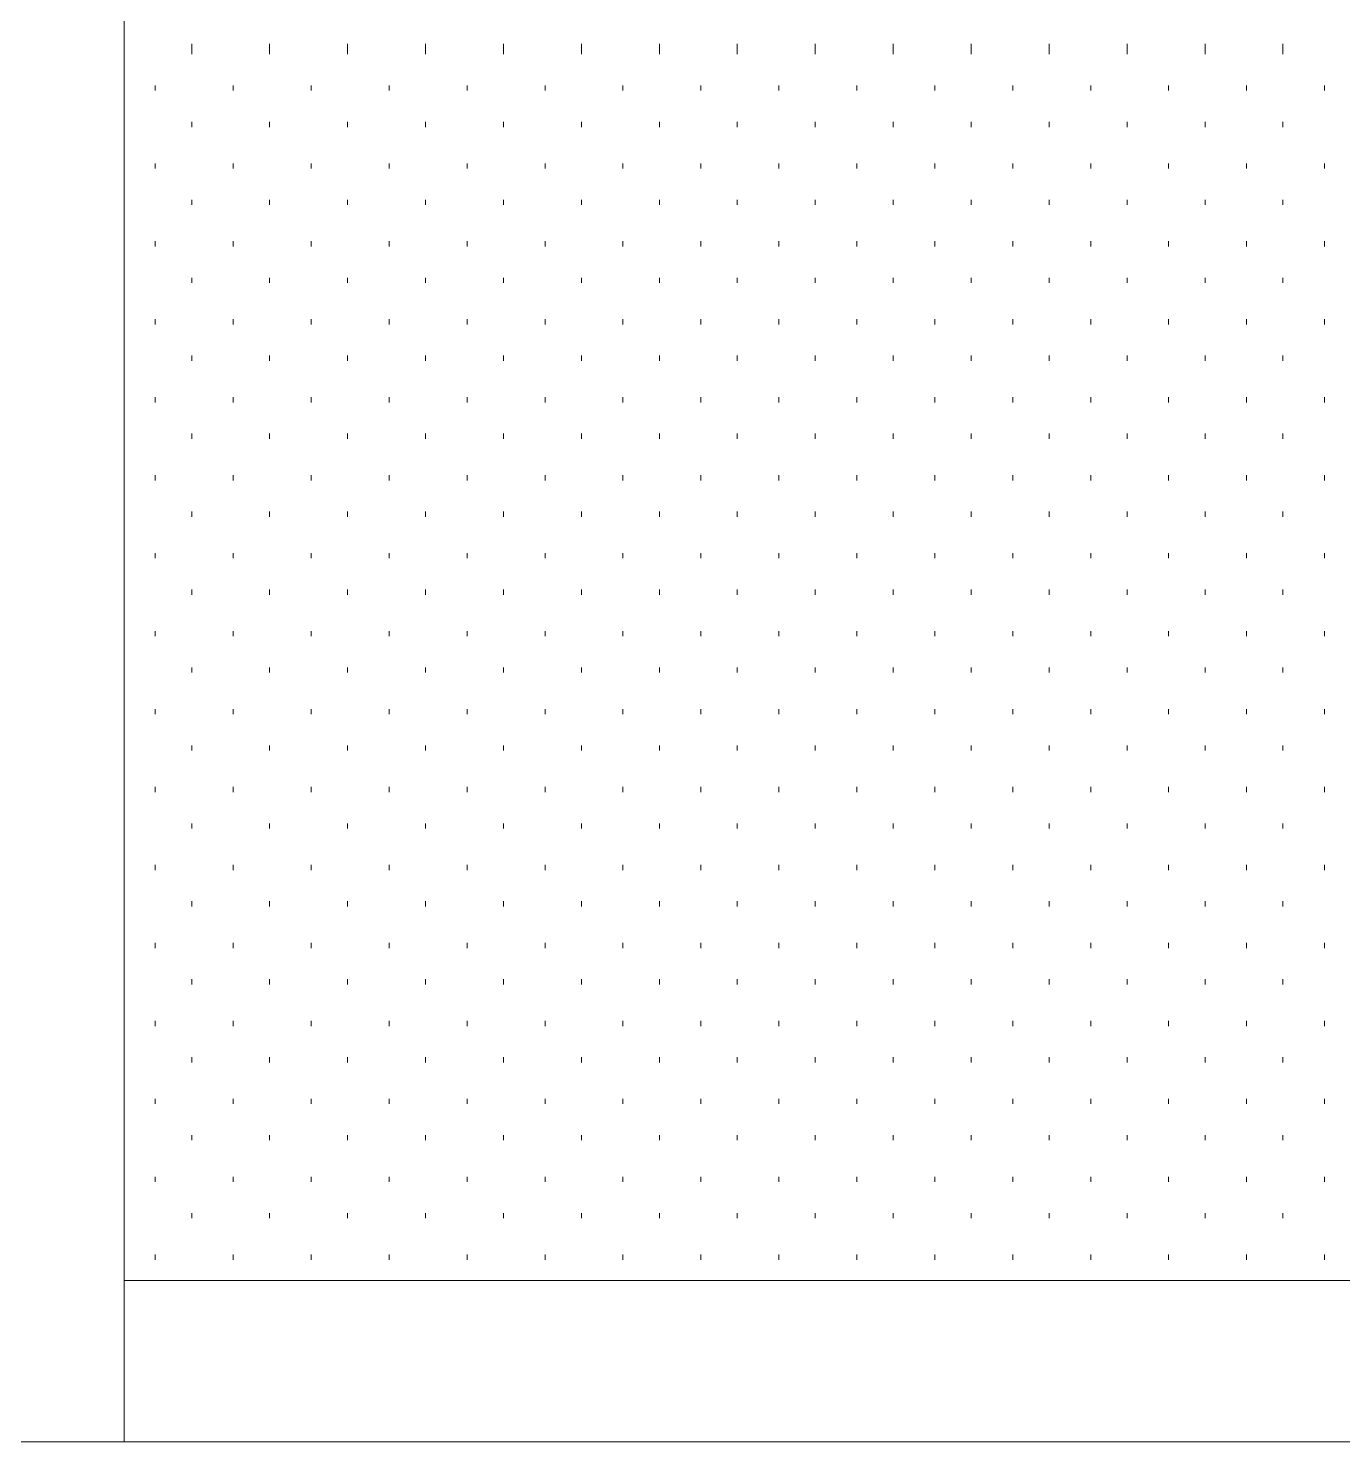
# Model space of a CAD drawing. Header units: inches. Extents: x -6061 to 13621, y -296 to 7483.
# Drawn here: x -5697.6 to -5677.35, y 63.32 to 85.1 of the extents above; entities that cross this region are included whole.
import ezdxf

# ---------------------------------------------------------------- set-up
doc = ezdxf.new("R2010")
doc.units = ezdxf.units.IN
doc.header["$MEASUREMENT"] = 0
doc.layers.get('0').update_dxf_attribs({"linetype": 'CONTINUOUS'})

msp = doc.modelspace()

# ---------------------------------------------------------------- linework, layer by layer
at = {"color": 7, "linetype": 'Continuous', "lineweight": 9, "true_color": 0x000007}
for p, q in [((-5696.12628, 63.32036), (-5696.12628, 147.33529)), ((-5696.12628, 144.85249), (-5696.12628, 65.80317)), ((-5658.8842, 65.80317), (-5696.12628, 65.80317)), ((-5696.12628, 63.32036), (-5696.12628, 65.80317)), ((-5658.8842, 65.80317), (-5696.12628, 65.80317)), ((-5696.12628, 63.32036), (-5698.60909, 63.32036)), ((-5698.60909, 63.32036), (-5696.12628, 63.32036)), ((-5696.12628, 63.32036), (-5658.8842, 63.32036)), ((-5658.8842, 63.32036), (-5696.12628, 63.32036))]:
    msp.add_line(p, q, dxfattribs=at)
at = {"color": 7, "linetype": 'Continuous', "lineweight": 9, "true_color": 0xffffff}
for p, q in [((-5695.0851, 84.70452), (-5695.0851, 84.86471)), ((-5693.88375, 84.70452), (-5693.88375, 84.86471)), ((-5692.68239, 84.70452), (-5692.68239, 84.86471)), ((-5691.48103, 84.70452), (-5691.48103, 84.86471)), ((-5690.27967, 84.70452), (-5690.27967, 84.86471)), ((-5689.07832, 84.70452), (-5689.07832, 84.86471)), ((-5687.87696, 84.70452), (-5687.87696, 84.86471)), ((-5686.6756, 84.70452), (-5686.6756, 84.86471)), ((-5685.47424, 84.70452), (-5685.47424, 84.86471)), ((-5684.27289, 84.70452), (-5684.27289, 84.86471)), ((-5683.07153, 84.70452), (-5683.07153, 84.86471)), ((-5681.87017, 84.70452), (-5681.87017, 84.86471)), ((-5680.66881, 84.70452), (-5680.66881, 84.86471)), ((-5679.46746, 84.70452), (-5679.46746, 84.86471)), ((-5678.2661, 84.70452), (-5678.2661, 84.86471)), ((-5695.64574, 84.14389), (-5695.64574, 84.22398)), ((-5694.44438, 84.14389), (-5694.44438, 84.22398)), ((-5693.24302, 84.14389), (-5693.24302, 84.22398)), ((-5692.04167, 84.14389), (-5692.04167, 84.22398)), ((-5690.84031, 84.14389), (-5690.84031, 84.22398)), ((-5689.63895, 84.14389), (-5689.63895, 84.22398)), ((-5688.43759, 84.14389), (-5688.43759, 84.22398)), ((-5687.23624, 84.14389), (-5687.23624, 84.22398)), ((-5686.03488, 84.14389), (-5686.03488, 84.22398)), ((-5684.83352, 84.14389), (-5684.83352, 84.22398)), ((-5683.63216, 84.14389), (-5683.63216, 84.22398)), ((-5682.43081, 84.14389), (-5682.43081, 84.22398)), ((-5681.22945, 84.14389), (-5681.22945, 84.22398)), ((-5680.02809, 84.14389), (-5680.02809, 84.22398)), ((-5678.82673, 84.14389), (-5678.82673, 84.22398)), ((-5677.62538, 84.14389), (-5677.62538, 84.22398)), ((-5695.0851, 83.58326), (-5695.0851, 83.66335)), ((-5693.88375, 83.58326), (-5693.88375, 83.66335)), ((-5692.68239, 83.58326), (-5692.68239, 83.66335)), ((-5691.48103, 83.58326), (-5691.48103, 83.66335)), ((-5690.27967, 83.58326), (-5690.27967, 83.66335)), ((-5689.07832, 83.58326), (-5689.07832, 83.66335)), ((-5687.87696, 83.58326), (-5687.87696, 83.66335)), ((-5686.6756, 83.58326), (-5686.6756, 83.66335)), ((-5685.47424, 83.58326), (-5685.47424, 83.66335)), ((-5684.27289, 83.58326), (-5684.27289, 83.66335)), ((-5683.07153, 83.58326), (-5683.07153, 83.66335)), ((-5681.87017, 83.58326), (-5681.87017, 83.66335)), ((-5680.66881, 83.58326), (-5680.66881, 83.66335)), ((-5679.46746, 83.58326), (-5679.46746, 83.66335)), ((-5678.2661, 83.58326), (-5678.2661, 83.66335)), ((-5695.64574, 82.94253), (-5695.64574, 83.02262)), ((-5694.44438, 82.94253), (-5694.44438, 83.02262)), ((-5693.24302, 82.94253), (-5693.24302, 83.02262)), ((-5692.04167, 82.94253), (-5692.04167, 83.02262)), ((-5690.84031, 82.94253), (-5690.84031, 83.02262)), ((-5689.63895, 82.94253), (-5689.63895, 83.02262)), ((-5688.43759, 82.94253), (-5688.43759, 83.02262)), ((-5687.23624, 82.94253), (-5687.23624, 83.02262)), ((-5686.03488, 82.94253), (-5686.03488, 83.02262)), ((-5684.83352, 82.94253), (-5684.83352, 83.02262)), ((-5683.63216, 82.94253), (-5683.63216, 83.02262)), ((-5682.43081, 82.94253), (-5682.43081, 83.02262)), ((-5681.22945, 82.94253), (-5681.22945, 83.02262)), ((-5680.02809, 82.94253), (-5680.02809, 83.02262)), ((-5678.82673, 82.94253), (-5678.82673, 83.02262)), ((-5677.62538, 82.94253), (-5677.62538, 83.02262)), ((-5695.0851, 82.3819), (-5695.0851, 82.46199)), ((-5693.88375, 82.3819), (-5693.88375, 82.46199)), ((-5692.68239, 82.3819), (-5692.68239, 82.46199)), ((-5691.48103, 82.3819), (-5691.48103, 82.46199)), ((-5690.27967, 82.3819), (-5690.27967, 82.46199)), ((-5689.07832, 82.3819), (-5689.07832, 82.46199)), ((-5687.87696, 82.3819), (-5687.87696, 82.46199)), ((-5686.6756, 82.3819), (-5686.6756, 82.46199)), ((-5685.47424, 82.3819), (-5685.47424, 82.46199)), ((-5684.27289, 82.3819), (-5684.27289, 82.46199)), ((-5683.07153, 82.3819), (-5683.07153, 82.46199)), ((-5681.87017, 82.3819), (-5681.87017, 82.46199)), ((-5680.66881, 82.3819), (-5680.66881, 82.46199)), ((-5679.46746, 82.3819), (-5679.46746, 82.46199)), ((-5678.2661, 82.3819), (-5678.2661, 82.46199)), ((-5695.64574, 81.74118), (-5695.64574, 81.82127)), ((-5694.44438, 81.74118), (-5694.44438, 81.82127)), ((-5693.24302, 81.74118), (-5693.24302, 81.82127)), ((-5692.04167, 81.74118), (-5692.04167, 81.82127)), ((-5690.84031, 81.74118), (-5690.84031, 81.82127)), ((-5689.63895, 81.74118), (-5689.63895, 81.82127)), ((-5688.43759, 81.74118), (-5688.43759, 81.82127)), ((-5687.23624, 81.74118), (-5687.23624, 81.82127)), ((-5686.03488, 81.74118), (-5686.03488, 81.82127)), ((-5684.83352, 81.74118), (-5684.83352, 81.82127)), ((-5683.63216, 81.74118), (-5683.63216, 81.82127)), ((-5682.43081, 81.74118), (-5682.43081, 81.82127)), ((-5681.22945, 81.74118), (-5681.22945, 81.82127)), ((-5680.02809, 81.74118), (-5680.02809, 81.82127)), ((-5678.82673, 81.74118), (-5678.82673, 81.82127)), ((-5677.62538, 81.74118), (-5677.62538, 81.82127)), ((-5695.0851, 81.18054), (-5695.0851, 81.26063)), ((-5693.88375, 81.18054), (-5693.88375, 81.26063)), ((-5692.68239, 81.18054), (-5692.68239, 81.26063)), ((-5691.48103, 81.18054), (-5691.48103, 81.26063)), ((-5690.27967, 81.18054), (-5690.27967, 81.26063)), ((-5689.07832, 81.18054), (-5689.07832, 81.26063)), ((-5687.87696, 81.18054), (-5687.87696, 81.26063)), ((-5686.6756, 81.18054), (-5686.6756, 81.26063)), ((-5685.47424, 81.18054), (-5685.47424, 81.26063)), ((-5684.27289, 81.18054), (-5684.27289, 81.26063)), ((-5683.07153, 81.18054), (-5683.07153, 81.26063)), ((-5681.87017, 81.18054), (-5681.87017, 81.26063)), ((-5680.66881, 81.18054), (-5680.66881, 81.26063)), ((-5679.46746, 81.18054), (-5679.46746, 81.26063)), ((-5678.2661, 81.18054), (-5678.2661, 81.26063)), ((-5695.64574, 80.53982), (-5695.64574, 80.61991)), ((-5694.44438, 80.53982), (-5694.44438, 80.61991)), ((-5693.24302, 80.53982), (-5693.24302, 80.61991)), ((-5692.04167, 80.53982), (-5692.04167, 80.61991)), ((-5690.84031, 80.53982), (-5690.84031, 80.61991)), ((-5689.63895, 80.53982), (-5689.63895, 80.61991)), ((-5688.43759, 80.53982), (-5688.43759, 80.61991)), ((-5687.23624, 80.53982), (-5687.23624, 80.61991)), ((-5686.03488, 80.53982), (-5686.03488, 80.61991)), ((-5684.83352, 80.53982), (-5684.83352, 80.61991)), ((-5683.63216, 80.53982), (-5683.63216, 80.61991)), ((-5682.43081, 80.53982), (-5682.43081, 80.61991)), ((-5681.22945, 80.53982), (-5681.22945, 80.61991)), ((-5680.02809, 80.53982), (-5680.02809, 80.61991)), ((-5678.82673, 80.53982), (-5678.82673, 80.61991)), ((-5677.62538, 80.53982), (-5677.62538, 80.61991)), ((-5695.0851, 79.97919), (-5695.0851, 80.05928)), ((-5693.88375, 79.97919), (-5693.88375, 80.05928)), ((-5692.68239, 79.97919), (-5692.68239, 80.05928)), ((-5691.48103, 79.97919), (-5691.48103, 80.05928)), ((-5690.27967, 79.97919), (-5690.27967, 80.05928)), ((-5689.07832, 79.97919), (-5689.07832, 80.05928)), ((-5687.87696, 79.97919), (-5687.87696, 80.05928)), ((-5686.6756, 79.97919), (-5686.6756, 80.05928)), ((-5685.47424, 79.97919), (-5685.47424, 80.05928)), ((-5684.27289, 79.97919), (-5684.27289, 80.05928)), ((-5683.07153, 79.97919), (-5683.07153, 80.05928)), ((-5681.87017, 79.97919), (-5681.87017, 80.05928)), ((-5680.66881, 79.97919), (-5680.66881, 80.05928)), ((-5679.46746, 79.97919), (-5679.46746, 80.05928)), ((-5678.2661, 79.97919), (-5678.2661, 80.05928)), ((-5695.64574, 79.33846), (-5695.64574, 79.41855)), ((-5694.44438, 79.33846), (-5694.44438, 79.41855)), ((-5693.24302, 79.33846), (-5693.24302, 79.41855)), ((-5692.04167, 79.33846), (-5692.04167, 79.41855)), ((-5690.84031, 79.33846), (-5690.84031, 79.41855)), ((-5689.63895, 79.33846), (-5689.63895, 79.41855)), ((-5688.43759, 79.33846), (-5688.43759, 79.41855)), ((-5687.23624, 79.33846), (-5687.23624, 79.41855)), ((-5686.03488, 79.33846), (-5686.03488, 79.41855)), ((-5684.83352, 79.33846), (-5684.83352, 79.41855)), ((-5683.63216, 79.33846), (-5683.63216, 79.41855)), ((-5682.43081, 79.33846), (-5682.43081, 79.41855)), ((-5681.22945, 79.33846), (-5681.22945, 79.41855)), ((-5680.02809, 79.33846), (-5680.02809, 79.41855)), ((-5678.82673, 79.33846), (-5678.82673, 79.41855)), ((-5677.62538, 79.33846), (-5677.62538, 79.41855)), ((-5695.0851, 78.77783), (-5695.0851, 78.85792)), ((-5693.88375, 78.77783), (-5693.88375, 78.85792)), ((-5692.68239, 78.77783), (-5692.68239, 78.85792)), ((-5691.48103, 78.77783), (-5691.48103, 78.85792)), ((-5690.27967, 78.77783), (-5690.27967, 78.85792)), ((-5689.07832, 78.77783), (-5689.07832, 78.85792)), ((-5687.87696, 78.77783), (-5687.87696, 78.85792)), ((-5686.6756, 78.77783), (-5686.6756, 78.85792)), ((-5685.47424, 78.77783), (-5685.47424, 78.85792)), ((-5684.27289, 78.77783), (-5684.27289, 78.85792)), ((-5683.07153, 78.77783), (-5683.07153, 78.85792)), ((-5681.87017, 78.77783), (-5681.87017, 78.85792)), ((-5680.66881, 78.77783), (-5680.66881, 78.85792)), ((-5679.46746, 78.77783), (-5679.46746, 78.85792)), ((-5678.2661, 78.77783), (-5678.2661, 78.85792)), ((-5695.64574, 78.1371), (-5695.64574, 78.21719)), ((-5694.44438, 78.1371), (-5694.44438, 78.21719)), ((-5693.24302, 78.1371), (-5693.24302, 78.21719)), ((-5692.04167, 78.1371), (-5692.04167, 78.21719)), ((-5690.84031, 78.1371), (-5690.84031, 78.21719)), ((-5689.63895, 78.1371), (-5689.63895, 78.21719)), ((-5688.43759, 78.1371), (-5688.43759, 78.21719)), ((-5687.23624, 78.1371), (-5687.23624, 78.21719)), ((-5686.03488, 78.1371), (-5686.03488, 78.21719)), ((-5684.83352, 78.1371), (-5684.83352, 78.21719)), ((-5683.63216, 78.1371), (-5683.63216, 78.21719)), ((-5682.43081, 78.1371), (-5682.43081, 78.21719)), ((-5681.22945, 78.1371), (-5681.22945, 78.21719)), ((-5680.02809, 78.1371), (-5680.02809, 78.21719)), ((-5678.82673, 78.1371), (-5678.82673, 78.21719)), ((-5677.62538, 78.1371), (-5677.62538, 78.21719)), ((-5695.0851, 77.57647), (-5695.0851, 77.65656)), ((-5693.88375, 77.57647), (-5693.88375, 77.65656)), ((-5692.68239, 77.57647), (-5692.68239, 77.65656)), ((-5691.48103, 77.57647), (-5691.48103, 77.65656)), ((-5690.27967, 77.57647), (-5690.27967, 77.65656)), ((-5689.07832, 77.57647), (-5689.07832, 77.65656)), ((-5687.87696, 77.57647), (-5687.87696, 77.65656)), ((-5686.6756, 77.57647), (-5686.6756, 77.65656)), ((-5685.47424, 77.57647), (-5685.47424, 77.65656)), ((-5684.27289, 77.57647), (-5684.27289, 77.65656)), ((-5683.07153, 77.57647), (-5683.07153, 77.65656)), ((-5681.87017, 77.57647), (-5681.87017, 77.65656)), ((-5680.66881, 77.57647), (-5680.66881, 77.65656)), ((-5679.46746, 77.57647), (-5679.46746, 77.65656)), ((-5678.2661, 77.57647), (-5678.2661, 77.65656)), ((-5695.64574, 76.93575), (-5695.64574, 77.01584)), ((-5694.44438, 76.93575), (-5694.44438, 77.01584)), ((-5693.24302, 76.93575), (-5693.24302, 77.01584)), ((-5692.04167, 76.93575), (-5692.04167, 77.01584)), ((-5690.84031, 76.93575), (-5690.84031, 77.01584)), ((-5689.63895, 76.93575), (-5689.63895, 77.01584)), ((-5688.43759, 76.93575), (-5688.43759, 77.01584)), ((-5687.23624, 76.93575), (-5687.23624, 77.01584)), ((-5686.03488, 76.93575), (-5686.03488, 77.01584)), ((-5684.83352, 76.93575), (-5684.83352, 77.01584)), ((-5683.63216, 76.93575), (-5683.63216, 77.01584)), ((-5682.43081, 76.93575), (-5682.43081, 77.01584)), ((-5681.22945, 76.93575), (-5681.22945, 77.01584)), ((-5680.02809, 76.93575), (-5680.02809, 77.01584)), ((-5678.82673, 76.93575), (-5678.82673, 77.01584)), ((-5677.62538, 76.93575), (-5677.62538, 77.01584)), ((-5695.0851, 76.37511), (-5695.0851, 76.4552)), ((-5693.88375, 76.37511), (-5693.88375, 76.4552)), ((-5692.68239, 76.37511), (-5692.68239, 76.4552)), ((-5691.48103, 76.37511), (-5691.48103, 76.4552)), ((-5690.27967, 76.37511), (-5690.27967, 76.4552)), ((-5689.07832, 76.37511), (-5689.07832, 76.4552)), ((-5687.87696, 76.37511), (-5687.87696, 76.4552)), ((-5686.6756, 76.37511), (-5686.6756, 76.4552)), ((-5685.47424, 76.37511), (-5685.47424, 76.4552)), ((-5684.27289, 76.37511), (-5684.27289, 76.4552)), ((-5683.07153, 76.37511), (-5683.07153, 76.4552)), ((-5681.87017, 76.37511), (-5681.87017, 76.4552)), ((-5680.66881, 76.37511), (-5680.66881, 76.4552)), ((-5679.46746, 76.37511), (-5679.46746, 76.4552)), ((-5678.2661, 76.37511), (-5678.2661, 76.4552)), ((-5695.64574, 75.73439), (-5695.64574, 75.81448)), ((-5694.44438, 75.73439), (-5694.44438, 75.81448)), ((-5693.24302, 75.73439), (-5693.24302, 75.81448)), ((-5692.04167, 75.73439), (-5692.04167, 75.81448)), ((-5690.84031, 75.73439), (-5690.84031, 75.81448)), ((-5689.63895, 75.73439), (-5689.63895, 75.81448)), ((-5688.43759, 75.73439), (-5688.43759, 75.81448)), ((-5687.23624, 75.73439), (-5687.23624, 75.81448)), ((-5686.03488, 75.73439), (-5686.03488, 75.81448)), ((-5684.83352, 75.73439), (-5684.83352, 75.81448)), ((-5683.63216, 75.73439), (-5683.63216, 75.81448)), ((-5682.43081, 75.73439), (-5682.43081, 75.81448)), ((-5681.22945, 75.73439), (-5681.22945, 75.81448)), ((-5680.02809, 75.73439), (-5680.02809, 75.81448)), ((-5678.82673, 75.73439), (-5678.82673, 75.81448)), ((-5677.62538, 75.73439), (-5677.62538, 75.81448)), ((-5695.0851, 75.17376), (-5695.0851, 75.25385)), ((-5693.88375, 75.17376), (-5693.88375, 75.25385)), ((-5692.68239, 75.17376), (-5692.68239, 75.25385)), ((-5691.48103, 75.17376), (-5691.48103, 75.25385)), ((-5690.27967, 75.17376), (-5690.27967, 75.25385)), ((-5689.07832, 75.17376), (-5689.07832, 75.25385)), ((-5687.87696, 75.17376), (-5687.87696, 75.25385)), ((-5686.6756, 75.17376), (-5686.6756, 75.25385)), ((-5685.47424, 75.17376), (-5685.47424, 75.25385)), ((-5684.27289, 75.17376), (-5684.27289, 75.25385)), ((-5683.07153, 75.17376), (-5683.07153, 75.25385)), ((-5681.87017, 75.17376), (-5681.87017, 75.25385)), ((-5680.66881, 75.17376), (-5680.66881, 75.25385)), ((-5679.46746, 75.17376), (-5679.46746, 75.25385)), ((-5678.2661, 75.17376), (-5678.2661, 75.25385)), ((-5695.64574, 74.53303), (-5695.64574, 74.61312)), ((-5694.44438, 74.53303), (-5694.44438, 74.61312)), ((-5693.24302, 74.53303), (-5693.24302, 74.61312)), ((-5692.04167, 74.53303), (-5692.04167, 74.61312)), ((-5690.84031, 74.53303), (-5690.84031, 74.61312)), ((-5689.63895, 74.53303), (-5689.63895, 74.61312)), ((-5688.43759, 74.53303), (-5688.43759, 74.61312)), ((-5687.23624, 74.53303), (-5687.23624, 74.61312)), ((-5686.03488, 74.53303), (-5686.03488, 74.61312)), ((-5684.83352, 74.53303), (-5684.83352, 74.61312)), ((-5683.63216, 74.53303), (-5683.63216, 74.61312)), ((-5682.43081, 74.53303), (-5682.43081, 74.61312)), ((-5681.22945, 74.53303), (-5681.22945, 74.61312)), ((-5680.02809, 74.53303), (-5680.02809, 74.61312)), ((-5678.82673, 74.53303), (-5678.82673, 74.61312)), ((-5677.62538, 74.53303), (-5677.62538, 74.61312)), ((-5695.0851, 73.9724), (-5695.0851, 74.05249)), ((-5693.88375, 73.9724), (-5693.88375, 74.05249)), ((-5692.68239, 73.9724), (-5692.68239, 74.05249)), ((-5691.48103, 73.9724), (-5691.48103, 74.05249)), ((-5690.27967, 73.9724), (-5690.27967, 74.05249)), ((-5689.07832, 73.9724), (-5689.07832, 74.05249)), ((-5687.87696, 73.9724), (-5687.87696, 74.05249)), ((-5686.6756, 73.9724), (-5686.6756, 74.05249)), ((-5685.47424, 73.9724), (-5685.47424, 74.05249)), ((-5684.27289, 73.9724), (-5684.27289, 74.05249)), ((-5683.07153, 73.9724), (-5683.07153, 74.05249)), ((-5681.87017, 73.9724), (-5681.87017, 74.05249)), ((-5680.66881, 73.9724), (-5680.66881, 74.05249)), ((-5679.46746, 73.9724), (-5679.46746, 74.05249)), ((-5678.2661, 73.9724), (-5678.2661, 74.05249)), ((-5695.64574, 73.33167), (-5695.64574, 73.41176)), ((-5694.44438, 73.33167), (-5694.44438, 73.41176)), ((-5693.24302, 73.33167), (-5693.24302, 73.41176)), ((-5692.04167, 73.33167), (-5692.04167, 73.41176)), ((-5690.84031, 73.33167), (-5690.84031, 73.41176)), ((-5689.63895, 73.33167), (-5689.63895, 73.41176)), ((-5688.43759, 73.33167), (-5688.43759, 73.41176)), ((-5687.23624, 73.33167), (-5687.23624, 73.41176)), ((-5686.03488, 73.33167), (-5686.03488, 73.41176)), ((-5684.83352, 73.33167), (-5684.83352, 73.41176)), ((-5683.63216, 73.33167), (-5683.63216, 73.41176)), ((-5682.43081, 73.33167), (-5682.43081, 73.41176)), ((-5681.22945, 73.33167), (-5681.22945, 73.41176)), ((-5680.02809, 73.33167), (-5680.02809, 73.41176)), ((-5678.82673, 73.33167), (-5678.82673, 73.41176)), ((-5677.62538, 73.33167), (-5677.62538, 73.41176)), ((-5695.0851, 72.77104), (-5695.0851, 72.85113)), ((-5693.88375, 72.77104), (-5693.88375, 72.85113)), ((-5692.68239, 72.77104), (-5692.68239, 72.85113)), ((-5691.48103, 72.77104), (-5691.48103, 72.85113)), ((-5690.27967, 72.77104), (-5690.27967, 72.85113)), ((-5689.07832, 72.77104), (-5689.07832, 72.85113)), ((-5687.87696, 72.77104), (-5687.87696, 72.85113)), ((-5686.6756, 72.77104), (-5686.6756, 72.85113)), ((-5685.47424, 72.77104), (-5685.47424, 72.85113)), ((-5684.27289, 72.77104), (-5684.27289, 72.85113)), ((-5683.07153, 72.77104), (-5683.07153, 72.85113)), ((-5681.87017, 72.77104), (-5681.87017, 72.85113)), ((-5680.66881, 72.77104), (-5680.66881, 72.85113)), ((-5679.46746, 72.77104), (-5679.46746, 72.85113)), ((-5678.2661, 72.77104), (-5678.2661, 72.85113)), ((-5695.64574, 72.13032), (-5695.64574, 72.21041)), ((-5694.44438, 72.13032), (-5694.44438, 72.21041)), ((-5693.24302, 72.13032), (-5693.24302, 72.21041)), ((-5692.04167, 72.13032), (-5692.04167, 72.21041)), ((-5690.84031, 72.13032), (-5690.84031, 72.21041)), ((-5689.63895, 72.13032), (-5689.63895, 72.21041)), ((-5688.43759, 72.13032), (-5688.43759, 72.21041)), ((-5687.23624, 72.13032), (-5687.23624, 72.21041)), ((-5686.03488, 72.13032), (-5686.03488, 72.21041)), ((-5684.83352, 72.13032), (-5684.83352, 72.21041)), ((-5683.63216, 72.13032), (-5683.63216, 72.21041)), ((-5682.43081, 72.13032), (-5682.43081, 72.21041)), ((-5681.22945, 72.13032), (-5681.22945, 72.21041)), ((-5680.02809, 72.13032), (-5680.02809, 72.21041)), ((-5678.82673, 72.13032), (-5678.82673, 72.21041)), ((-5677.62538, 72.13032), (-5677.62538, 72.21041)), ((-5695.0851, 71.56968), (-5695.0851, 71.64977)), ((-5693.88375, 71.56968), (-5693.88375, 71.64977)), ((-5692.68239, 71.56968), (-5692.68239, 71.64977)), ((-5691.48103, 71.56968), (-5691.48103, 71.64977)), ((-5690.27967, 71.56968), (-5690.27967, 71.64977)), ((-5689.07832, 71.56968), (-5689.07832, 71.64977)), ((-5687.87696, 71.56968), (-5687.87696, 71.64977)), ((-5686.6756, 71.56968), (-5686.6756, 71.64977)), ((-5685.47424, 71.56968), (-5685.47424, 71.64977)), ((-5684.27289, 71.56968), (-5684.27289, 71.64977)), ((-5683.07153, 71.56968), (-5683.07153, 71.64977)), ((-5681.87017, 71.56968), (-5681.87017, 71.64977)), ((-5680.66881, 71.56968), (-5680.66881, 71.64977)), ((-5679.46746, 71.56968), (-5679.46746, 71.64977)), ((-5678.2661, 71.56968), (-5678.2661, 71.64977)), ((-5695.64574, 70.92896), (-5695.64574, 71.00905)), ((-5694.44438, 70.92896), (-5694.44438, 71.00905)), ((-5693.24302, 70.92896), (-5693.24302, 71.00905)), ((-5692.04167, 70.92896), (-5692.04167, 71.00905)), ((-5690.84031, 70.92896), (-5690.84031, 71.00905)), ((-5689.63895, 70.92896), (-5689.63895, 71.00905)), ((-5688.43759, 70.92896), (-5688.43759, 71.00905)), ((-5687.23624, 70.92896), (-5687.23624, 71.00905)), ((-5686.03488, 70.92896), (-5686.03488, 71.00905)), ((-5684.83352, 70.92896), (-5684.83352, 71.00905)), ((-5683.63216, 70.92896), (-5683.63216, 71.00905)), ((-5682.43081, 70.92896), (-5682.43081, 71.00905)), ((-5681.22945, 70.92896), (-5681.22945, 71.00905)), ((-5680.02809, 70.92896), (-5680.02809, 71.00905)), ((-5678.82673, 70.92896), (-5678.82673, 71.00905)), ((-5677.62538, 70.92896), (-5677.62538, 71.00905)), ((-5695.0851, 70.36833), (-5695.0851, 70.44842)), ((-5693.88375, 70.36833), (-5693.88375, 70.44842)), ((-5692.68239, 70.36833), (-5692.68239, 70.44842)), ((-5691.48103, 70.36833), (-5691.48103, 70.44842)), ((-5690.27967, 70.36833), (-5690.27967, 70.44842)), ((-5689.07832, 70.36833), (-5689.07832, 70.44842)), ((-5687.87696, 70.36833), (-5687.87696, 70.44842)), ((-5686.6756, 70.36833), (-5686.6756, 70.44842)), ((-5685.47424, 70.36833), (-5685.47424, 70.44842)), ((-5684.27289, 70.36833), (-5684.27289, 70.44842)), ((-5683.07153, 70.36833), (-5683.07153, 70.44842)), ((-5681.87017, 70.36833), (-5681.87017, 70.44842)), ((-5680.66881, 70.36833), (-5680.66881, 70.44842)), ((-5679.46746, 70.36833), (-5679.46746, 70.44842)), ((-5678.2661, 70.36833), (-5678.2661, 70.44842)), ((-5695.64574, 69.7276), (-5695.64574, 69.80769)), ((-5694.44438, 69.7276), (-5694.44438, 69.80769)), ((-5693.24302, 69.7276), (-5693.24302, 69.80769)), ((-5692.04167, 69.7276), (-5692.04167, 69.80769)), ((-5690.84031, 69.7276), (-5690.84031, 69.80769)), ((-5689.63895, 69.7276), (-5689.63895, 69.80769)), ((-5688.43759, 69.7276), (-5688.43759, 69.80769)), ((-5687.23624, 69.7276), (-5687.23624, 69.80769)), ((-5686.03488, 69.7276), (-5686.03488, 69.80769)), ((-5684.83352, 69.7276), (-5684.83352, 69.80769)), ((-5683.63216, 69.7276), (-5683.63216, 69.80769)), ((-5682.43081, 69.7276), (-5682.43081, 69.80769)), ((-5681.22945, 69.7276), (-5681.22945, 69.80769)), ((-5680.02809, 69.7276), (-5680.02809, 69.80769)), ((-5678.82673, 69.7276), (-5678.82673, 69.80769)), ((-5677.62538, 69.7276), (-5677.62538, 69.80769)), ((-5695.0851, 69.16697), (-5695.0851, 69.24706)), ((-5693.88375, 69.16697), (-5693.88375, 69.24706)), ((-5692.68239, 69.16697), (-5692.68239, 69.24706)), ((-5691.48103, 69.16697), (-5691.48103, 69.24706)), ((-5690.27967, 69.16697), (-5690.27967, 69.24706)), ((-5689.07832, 69.16697), (-5689.07832, 69.24706)), ((-5687.87696, 69.16697), (-5687.87696, 69.24706)), ((-5686.6756, 69.16697), (-5686.6756, 69.24706)), ((-5685.47424, 69.16697), (-5685.47424, 69.24706)), ((-5684.27289, 69.16697), (-5684.27289, 69.24706)), ((-5683.07153, 69.16697), (-5683.07153, 69.24706)), ((-5681.87017, 69.16697), (-5681.87017, 69.24706)), ((-5680.66881, 69.16697), (-5680.66881, 69.24706)), ((-5679.46746, 69.16697), (-5679.46746, 69.24706)), ((-5678.2661, 69.16697), (-5678.2661, 69.24706)), ((-5695.64574, 68.52624), (-5695.64574, 68.60633)), ((-5694.44438, 68.52624), (-5694.44438, 68.60633)), ((-5693.24302, 68.52624), (-5693.24302, 68.60633)), ((-5692.04167, 68.52624), (-5692.04167, 68.60633)), ((-5690.84031, 68.52624), (-5690.84031, 68.60633)), ((-5689.63895, 68.52624), (-5689.63895, 68.60633)), ((-5688.43759, 68.52624), (-5688.43759, 68.60633)), ((-5687.23624, 68.52624), (-5687.23624, 68.60633)), ((-5686.03488, 68.52624), (-5686.03488, 68.60633)), ((-5684.83352, 68.52624), (-5684.83352, 68.60633)), ((-5683.63216, 68.52624), (-5683.63216, 68.60633)), ((-5682.43081, 68.52624), (-5682.43081, 68.60633)), ((-5681.22945, 68.52624), (-5681.22945, 68.60633)), ((-5680.02809, 68.52624), (-5680.02809, 68.60633)), ((-5678.82673, 68.52624), (-5678.82673, 68.60633)), ((-5677.62538, 68.52624), (-5677.62538, 68.60633)), ((-5695.0851, 67.96561), (-5695.0851, 68.0457)), ((-5693.88375, 67.96561), (-5693.88375, 68.0457)), ((-5692.68239, 67.96561), (-5692.68239, 68.0457)), ((-5691.48103, 67.96561), (-5691.48103, 68.0457)), ((-5690.27967, 67.96561), (-5690.27967, 68.0457)), ((-5689.07832, 67.96561), (-5689.07832, 68.0457)), ((-5687.87696, 67.96561), (-5687.87696, 68.0457)), ((-5686.6756, 67.96561), (-5686.6756, 68.0457)), ((-5685.47424, 67.96561), (-5685.47424, 68.0457)), ((-5684.27289, 67.96561), (-5684.27289, 68.0457)), ((-5683.07153, 67.96561), (-5683.07153, 68.0457)), ((-5681.87017, 67.96561), (-5681.87017, 68.0457)), ((-5680.66881, 67.96561), (-5680.66881, 68.0457)), ((-5679.46746, 67.96561), (-5679.46746, 68.0457)), ((-5678.2661, 67.96561), (-5678.2661, 68.0457)), ((-5695.64574, 67.32489), (-5695.64574, 67.40498)), ((-5694.44438, 67.32489), (-5694.44438, 67.40498)), ((-5693.24302, 67.32489), (-5693.24302, 67.40498)), ((-5692.04167, 67.32489), (-5692.04167, 67.40498)), ((-5690.84031, 67.32489), (-5690.84031, 67.40498)), ((-5689.63895, 67.32489), (-5689.63895, 67.40498)), ((-5688.43759, 67.32489), (-5688.43759, 67.40498)), ((-5687.23624, 67.32489), (-5687.23624, 67.40498)), ((-5686.03488, 67.32489), (-5686.03488, 67.40498)), ((-5684.83352, 67.32489), (-5684.83352, 67.40498)), ((-5683.63216, 67.32489), (-5683.63216, 67.40498)), ((-5682.43081, 67.32489), (-5682.43081, 67.40498)), ((-5681.22945, 67.32489), (-5681.22945, 67.40498)), ((-5680.02809, 67.32489), (-5680.02809, 67.40498)), ((-5678.82673, 67.32489), (-5678.82673, 67.40498)), ((-5677.62538, 67.32489), (-5677.62538, 67.40498)), ((-5695.0851, 66.76425), (-5695.0851, 66.84434)), ((-5693.88375, 66.76425), (-5693.88375, 66.84434)), ((-5692.68239, 66.76425), (-5692.68239, 66.84434)), ((-5691.48103, 66.76425), (-5691.48103, 66.84434)), ((-5690.27967, 66.76425), (-5690.27967, 66.84434)), ((-5689.07832, 66.76425), (-5689.07832, 66.84434)), ((-5687.87696, 66.76425), (-5687.87696, 66.84434)), ((-5686.6756, 66.76425), (-5686.6756, 66.84434)), ((-5685.47424, 66.76425), (-5685.47424, 66.84434)), ((-5684.27289, 66.76425), (-5684.27289, 66.84434)), ((-5683.07153, 66.76425), (-5683.07153, 66.84434)), ((-5681.87017, 66.76425), (-5681.87017, 66.84434)), ((-5680.66881, 66.76425), (-5680.66881, 66.84434)), ((-5679.46746, 66.76425), (-5679.46746, 66.84434)), ((-5678.2661, 66.76425), (-5678.2661, 66.84434)), ((-5695.64574, 66.12353), (-5695.64574, 66.20362)), ((-5694.44438, 66.12353), (-5694.44438, 66.20362)), ((-5693.24302, 66.12353), (-5693.24302, 66.20362)), ((-5692.04167, 66.12353), (-5692.04167, 66.20362)), ((-5690.84031, 66.12353), (-5690.84031, 66.20362)), ((-5689.63895, 66.12353), (-5689.63895, 66.20362)), ((-5688.43759, 66.12353), (-5688.43759, 66.20362)), ((-5687.23624, 66.12353), (-5687.23624, 66.20362)), ((-5686.03488, 66.12353), (-5686.03488, 66.20362)), ((-5684.83352, 66.12353), (-5684.83352, 66.20362)), ((-5683.63216, 66.12353), (-5683.63216, 66.20362)), ((-5682.43081, 66.12353), (-5682.43081, 66.20362)), ((-5681.22945, 66.12353), (-5681.22945, 66.20362)), ((-5680.02809, 66.12353), (-5680.02809, 66.20362)), ((-5678.82673, 66.12353), (-5678.82673, 66.20362)), ((-5677.62538, 66.12353), (-5677.62538, 66.20362))]:
    msp.add_line(p, q, dxfattribs=at)

doc.saveas('drawing.dxf')
